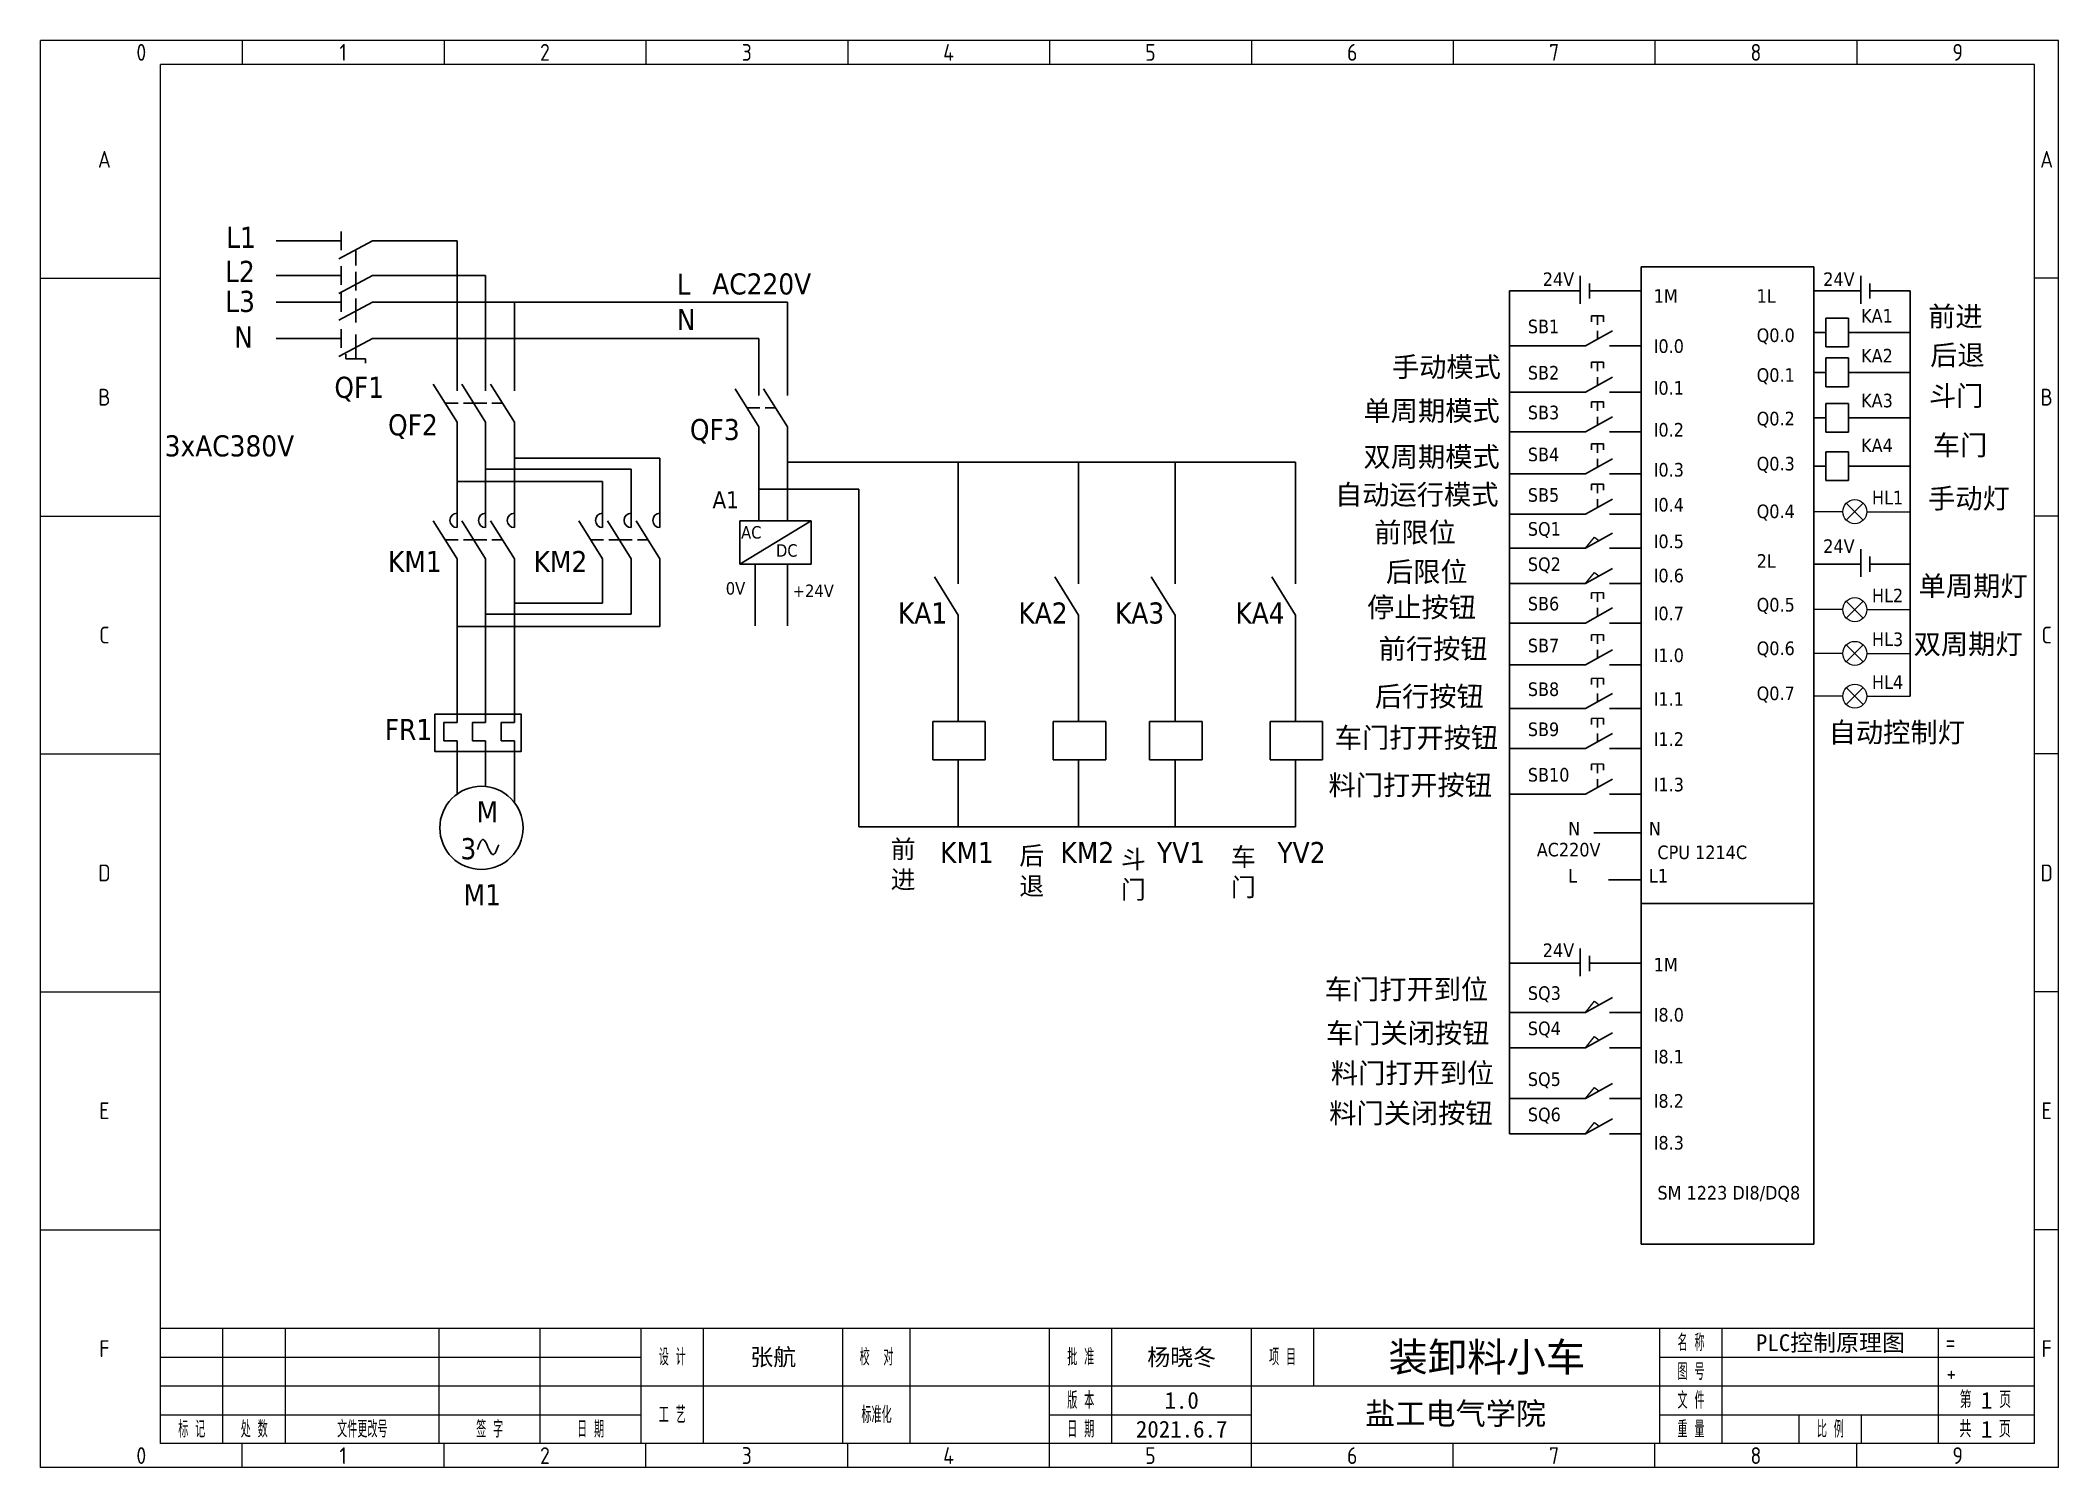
# Model space of a CAD drawing. Header units: millimetres. Extents: x 5278 to 9848, y 4081 to 8084.
# Drawn here: x 5277.7 to 5697.7, y 4080.6 to 4377.6 of the extents above.
import ezdxf
from ezdxf.enums import TextEntityAlignment as Align

# ---------------------------------------------------------------- set-up
doc = ezdxf.new("R2010")
doc.units = ezdxf.units.MM
doc.layers.get('0').update_dxf_attribs({"lineweight": 15})
doc.layers.add('Title', color=7, linetype='Continuous', lineweight=18)
doc.layers.add('图框', color=2, linetype='Continuous', lineweight=18)
doc.styles.get("Standard").update_dxf_attribs({"font": 'tahoma.ttf'})
doc.styles.add('仿宋', font='')
doc.styles.add('宋体', font='', dxfattribs={"height": 30})
doc.styles.add('工程字', font='gbenor.shx', dxfattribs={"bigfont": 'gbcbig.shx'})
doc.styles.add('黑体', font='simhei.ttf')
doc.styles.get('仿宋').set_extended_font_data('宋体')
doc.styles.get('宋体').set_extended_font_data('SimSun')

# ---------------------------------------------------------------- blocks, each defined once
blk = doc.blocks.new('TK')
for p, q in [((420, 297), (0, 297)), ((0, 0), (0, 297)), ((420, 0), (420, 297)), ((415, 292), (25, 292)), ((25, 5), (25, 292)), ((415, 5), (415, 292)), ((415, 5), (25, 5)), ((420, 0), (0, 0))]:
    blk.add_line(p, q)
at = {"layer": 'Title'}
for p, q in [((42, 297), (42, 292)), ((84, 297), (84, 292)), ((126, 297), (126, 292)), ((168, 297), (168, 292)), ((210, 297), (210, 292)), ((252, 297), (252, 292)), ((294, 297), (294, 292)), ((336, 297), (336, 292)), ((378, 297), (378, 292)), ((0, 247.5), (25, 247.5)), ((420, 247.5), (415, 247.5)), ((0, 198), (25, 198)), ((420, 198), (415, 198)), ((0, 148.5), (25, 148.5)), ((420, 148.5), (415, 148.5)), ((0, 99), (25, 99)), ((420, 99), (415, 99)), ((0, 49.5), (25, 49.5)), ((420, 49.5), (415, 49.5)), ((25, 29), (415, 29)), ((38, 5), (38, 29)), ((51, 5), (51, 29)), ((83, 5), (83, 29)), ((104, 5), (104, 29)), ((125, 5), (125, 29)), ((138, 5), (138, 29)), ((167, 5), (167, 29)), ((181, 5), (181, 29)), ((210, 5), (210, 29)), ((223, 5), (223, 29)), ((252, 5), (252, 29)), ((265, 17), (265, 29)), ((337, 5), (337, 29)), ((350, 5), (350, 29)), ((395, 5), (395, 29)), ((25, 23), (125, 23)), ((337, 23), (415, 23)), ((25, 17), (415, 17)), ((25, 11), (125, 11)), ((210, 11), (252, 11)), ((337, 11), (415, 11)), ((366, 5), (366, 11)), ((379, 5), (379, 11)), ((42, 0), (42, 5)), ((84, 0), (84, 5)), ((126, 0), (126, 5)), ((168, 0), (168, 5)), ((210, 0), (210, 5)), ((252, 0), (252, 5)), ((294, 0), (294, 5)), ((336, 0), (336, 5)), ((378, 0), (378, 5))]:
    blk.add_line(p, q, dxfattribs=at)
at = {"layer": 'Title', "char_height": 3.5, "attachment_point": 5, "style": '工程字'}
for s, insert, width in [('0', (21, 294.5), 2.625), ('1', (63, 294.5), 1.5), ('2', (105, 294.5), 2.625), ('3', (147, 294.5), 2.25), ('4', (189, 294.5), 2.625), ('5', (231, 294.5), 2.25), ('6', (273, 294.5), 2.625), ('7', (315, 294.5), 2.625), ('8', (357, 294.5), 2.625), ('9', (399, 294.5), 2.625), ('A', (13.32, 272.25), 3), ('A', (417.5, 272.25), 3), ('B', (13.32, 222.75), 2.625), ('B', (417.5, 222.75), 2.625), ('C', (13.32, 173.25), 2.625), ('C', (417.5, 173.25), 2.625), ('D', (13.32, 123.75), 2.625), ('D', (417.5, 123.75), 2.625), ('E', (13.32, 74.25), 2.25), ('E', (417.5, 74.25), 2.25), ('F', (13.32, 24.75), 2.25), ('{\\W0.75;名 称}', (343.5, 26), 11.8393), ('=', (397.49, 26.15), 2.25), ('F', (417.5, 24.75), 2.25), ('{\\W0.75;设 计}', (131.5, 23), 11.7488), ('{\\W0.75;校  对}', (174, 23), 13.3587), ('{\\W0.75;批 准}', (216.5, 23), 11.7823), ('{\\W0.75;项 目}', (258.5, 23), 11.1551), ('{\\W0.75;图 号}', (343.5, 20), 11.5174), ('+', (397.65, 19.68), 2.25), ('{\\W0.75;工 艺}', (131.5, 11), 11.6918), ('{\\W0.75;标准化}', (174, 11), 15.485), ('{\\W0.75;版 本}', (216.5, 14), 11.7823), ('{\\W0.75;文 件}', (343.5, 14), 11.7756), ('第   页', (404.76, 14.14), 12.2704), ('{\\W0.75;标 记}', (31.5, 8), 11.8226), ('{\\W0.75;处 数}', (44.5, 8), 11.8896), ('{\\W0.75;文件更改号}', (67, 8), 25.8386), ('{\\W0.75;签 字}', (93.5, 8), 11.8192), ('{\\W0.75;日 期}', (114.5, 8), 10.8164), ('{\\W0.75;日 期}', (216.5, 8), 10.8164), ('{\\W0.75;重 量}', (343.5, 8), 11.7689), ('{\\W0.75;比 例}', (372.5, 8), 11.3731), ('共   页', (404.69, 8.02), 12.2704), ('0', (21, 2.5), 2.625), ('1', (63, 2.5), 1.5), ('2', (105, 2.5), 2.625), ('3', (147, 2.5), 2.25), ('4', (189, 2.5), 2.625), ('5', (231, 2.5), 2.25), ('6', (273, 2.5), 2.625), ('7', (315, 2.5), 2.625), ('8', (357, 2.5), 2.625), ('9', (399, 2.5), 2.625)]:
    blk.add_mtext(s, dxfattribs=dict(at, insert=insert, width=width))
at = {"layer": 'Title', "insert": (294.5, 11), "char_height": 4.6, "width": 120, "attachment_point": 5, "line_spacing_factor": 0.25, "style": '工程字'}
blk.add_mtext('{\\fSimSun|b0|i0|c134|p2;盐工电气学院}', dxfattribs=at)
at = {"layer": 'Title'}
for tag, height, style, p in [('项目名称', 6, '仿宋', (301, 23)), ('名称', 3.5, '黑体', (372.5, 26)), ('批准', 3.5, '工程字', (237.5, 23)), ('图号', 3.5, '黑体', (372.5, 20)), ('工艺', 3.5, '黑体', (152.5, 11)), ('标准化', 3.5, '工程字', (195.5, 11)), ('版本', 3.5, '工程字', (237.5, 14)), ('文件', 3.5, '黑体', (372.5, 14)), ('第几页', 3.5, '黑体', (405, 14)), ('日期', 3.5, '工程字', (237.5, 8)), ('共几页', 3.5, '黑体', (405, 8))]:
    blk.add_attdef(tag, text='', height=height, dxfattribs=dict(at, style=style)).set_placement(p, align=Align.MIDDLE_CENTER)

msp = doc.modelspace()

# ---------------------------------------------------------------- linework, layer by layer
at = {"color": 7, "lineweight": -3}
for p, q in [((5326.75, 4335.9), (5340.31, 4335.9)), ((5339.83, 4332.16), (5346.82, 4335.9)), ((5340.31, 4335.9), (5340.31, 4337.87)), ((5340.31, 4335.9), (5340.31, 4333.93)), ((5346.82, 4335.9), (5364.43, 4335.9)), ((5364.43, 4335.9), (5364.43, 4304.68)), ((5340.31, 4328.7), (5340.31, 4330.66)), ((5343.32, 4334.03), (5343.32, 4330.75)), ((5610.86, 4127.14), (5610.86, 4330.5)), ((5638.82, 4330.5), (5610.86, 4330.5)), ((5326.75, 4328.7), (5340.31, 4328.7)), ((5339.83, 4324.95), (5346.82, 4328.7)), ((5340.31, 4328.7), (5340.31, 4326.73)), ((5343.32, 4329.47), (5343.32, 4325.57)), ((5346.82, 4328.7), (5368.28, 4328.7)), ((5351.08, 4328.7), (5370.37, 4328.7)), ((5370.37, 4328.7), (5370.37, 4304.68)), ((5598.16, 4328.59), (5598.16, 4322.81)), ((5600.05, 4327.05), (5600.05, 4323.87)), ((5656.52, 4328.59), (5656.52, 4322.81)), ((5658.4, 4327.05), (5658.4, 4323.87)), ((5326.75, 4323.11), (5340.31, 4323.11)), ((5339.83, 4319.37), (5346.82, 4323.11)), ((5340.31, 4323.11), (5340.31, 4325.08)), ((5340.31, 4323.11), (5340.31, 4321.15)), ((5343.32, 4323.92), (5343.32, 4318.9)), ((5346.82, 4323.11), (5433.19, 4323.11)), ((5376.36, 4323.11), (5376.36, 4304.68)), ((5433.19, 4323.11), (5433.19, 4303.69)), ((5603.01, 4320.3), (5600.51, 4320.3)), ((5600.51, 4320.3), (5600.51, 4319.05)), ((5600.51, 4319.05), (5600.51, 4320.3)), ((5600.51, 4320.3), (5603.01, 4320.3)), ((5601.76, 4320.3), (5601.76, 4318.42)), ((5601.76, 4318.42), (5601.76, 4320.3)), ((5603.01, 4320.3), (5603.01, 4319.05)), ((5603.01, 4320.3), (5603.01, 4319.05)), ((5326.75, 4315.58), (5340.31, 4315.58)), ((5339.83, 4311.83), (5346.82, 4315.58)), ((5340.31, 4315.58), (5340.31, 4317.54)), ((5340.31, 4315.58), (5340.31, 4313.61)), ((5343.32, 4316.38), (5343.32, 4311.36)), ((5346.82, 4315.58), (5427.25, 4315.58)), ((5427.25, 4315.58), (5427.25, 4303.69)), ((5599.26, 4314.05), (5583.4, 4314.05)), ((5599.26, 4314.05), (5604.88, 4317.17)), ((5599.26, 4314.05), (5604.88, 4317.17)), ((5601.76, 4317.17), (5601.76, 4315.44)), ((5601.76, 4315.44), (5601.76, 4317.17)), ((5610.86, 4314.05), (5604.26, 4314.05)), ((5604.26, 4314.05), (5606.22, 4314.05)), ((5649.23, 4316.81), (5646.79, 4316.81)), ((5658.36, 4316.81), (5653.97, 4316.81)), ((5341.24, 4312.31), (5341.24, 4311.36)), ((5343.32, 4311.36), (5341.24, 4311.36)), ((5343.32, 4311.36), (5345.4, 4311.36)), ((5345.4, 4311.36), (5345.4, 4310.41)), ((5603.01, 4310.67), (5600.51, 4310.67)), ((5600.51, 4310.67), (5600.51, 4309.42)), ((5600.51, 4309.42), (5600.51, 4310.67)), ((5600.51, 4310.67), (5603.01, 4310.67)), ((5601.76, 4310.67), (5601.76, 4308.8)), ((5601.76, 4308.8), (5601.76, 4310.67)), ((5603.01, 4310.67), (5603.01, 4309.42)), ((5603.01, 4310.67), (5603.01, 4309.42)), ((5364.43, 4298.16), (5359.46, 4306.07)), ((5370.37, 4298.16), (5365.4, 4306.07)), ((5376.36, 4298.16), (5371.39, 4306.07)), ((5427.25, 4297.18), (5422.28, 4305.09)), ((5433.19, 4297.18), (5428.22, 4305.09)), ((5599.26, 4304.42), (5604.88, 4307.55)), ((5599.26, 4304.42), (5604.88, 4307.55)), ((5601.76, 4307.55), (5601.76, 4305.81)), ((5601.76, 4305.81), (5601.76, 4307.55)), ((5649.23, 4308.52), (5646.79, 4308.52)), ((5658.36, 4308.52), (5653.97, 4308.52)), ((5364.62, 4302.12), (5361.94, 4302.12)), ((5370.59, 4302.12), (5365.73, 4302.12)), ((5373.87, 4302.12), (5371.69, 4302.12)), ((5427.44, 4301.13), (5424.76, 4301.13)), ((5430.7, 4301.13), (5428.55, 4301.13)), ((5599.26, 4304.42), (5583.4, 4304.42)), ((5603.01, 4302.4), (5600.51, 4302.4)), ((5600.51, 4302.4), (5600.51, 4301.15)), ((5600.51, 4301.15), (5600.51, 4302.4)), ((5600.51, 4302.4), (5603.01, 4302.4)), ((5601.76, 4302.4), (5601.76, 4300.52)), ((5601.76, 4300.52), (5601.76, 4302.4)), ((5603.01, 4302.4), (5603.01, 4301.15)), ((5603.01, 4302.4), (5603.01, 4301.15)), ((5610.86, 4304.42), (5604.26, 4304.42)), ((5604.26, 4304.42), (5606.22, 4304.42)), ((5364.43, 4298.16), (5364.43, 4276.23)), ((5370.37, 4298.16), (5370.37, 4276.23)), ((5376.36, 4298.16), (5376.36, 4276.23)), ((5427.25, 4297.18), (5427.25, 4277.63)), ((5433.19, 4297.18), (5433.19, 4277.63)), ((5599.26, 4296.15), (5604.88, 4299.27)), ((5599.26, 4296.15), (5604.88, 4299.27)), ((5601.76, 4299.27), (5601.76, 4297.53)), ((5601.76, 4297.53), (5601.76, 4299.27)), ((5649.23, 4299.06), (5646.79, 4299.06)), ((5658.36, 4299.06), (5653.97, 4299.06)), ((5599.26, 4296.15), (5583.4, 4296.15)), ((5603.01, 4293.67), (5600.51, 4293.67)), ((5600.51, 4293.67), (5600.51, 4292.42)), ((5600.51, 4292.42), (5600.51, 4293.67)), ((5600.51, 4293.67), (5603.01, 4293.67)), ((5601.76, 4293.67), (5601.76, 4291.79)), ((5601.76, 4291.79), (5601.76, 4293.67)), ((5603.01, 4293.67), (5603.01, 4292.42)), ((5603.01, 4293.67), (5603.01, 4292.42)), ((5610.86, 4296.15), (5604.26, 4296.15)), ((5604.26, 4296.15), (5606.22, 4296.15)), ((5370.37, 4288.37), (5400.67, 4288.37)), ((5376.36, 4290.69), (5406.65, 4290.69)), ((5400.67, 4288.37), (5400.67, 4276.23)), ((5406.65, 4290.69), (5406.65, 4276.23)), ((5433.16, 4289.84), (5538.92, 4289.84)), ((5468.71, 4289.84), (5468.71, 4264.55)), ((5493.77, 4289.84), (5493.77, 4264.55)), ((5513.86, 4289.84), (5513.86, 4264.55)), ((5538.92, 4289.84), (5538.92, 4264.55)), ((5599.26, 4287.42), (5604.88, 4290.54)), ((5599.26, 4287.42), (5604.88, 4290.54)), ((5601.76, 4290.54), (5601.76, 4288.81)), ((5601.76, 4288.81), (5601.76, 4290.54)), ((5649.23, 4289.02), (5646.79, 4289.02)), ((5658.36, 4289.02), (5653.97, 4289.02)), ((5364.43, 4285.83), (5394.72, 4285.83)), ((5394.72, 4285.83), (5394.72, 4276.23)), ((5448.03, 4284.2), (5427.25, 4284.2)), ((5448.03, 4284.2), (5448.03, 4213.98)), ((5599.26, 4287.42), (5583.4, 4287.42)), ((5603.01, 4285.24), (5600.51, 4285.24)), ((5600.51, 4285.24), (5600.51, 4283.99)), ((5600.51, 4283.99), (5600.51, 4285.24)), ((5600.51, 4285.24), (5603.01, 4285.24)), ((5601.76, 4285.24), (5601.76, 4283.37)), ((5601.76, 4283.37), (5601.76, 4285.24)), ((5603.01, 4285.24), (5603.01, 4283.99)), ((5603.01, 4285.24), (5603.01, 4283.99)), ((5610.86, 4287.42), (5604.26, 4287.42)), ((5604.26, 4287.42), (5606.22, 4287.42)), ((5599.26, 4278.99), (5604.88, 4282.12)), ((5599.26, 4278.99), (5604.88, 4282.12)), ((5601.76, 4282.12), (5601.76, 4280.38)), ((5601.76, 4280.38), (5601.76, 4282.12)), ((5364.43, 4269.71), (5359.46, 4277.62)), ((5370.37, 4269.71), (5365.4, 4277.62)), ((5376.36, 4269.71), (5371.39, 4277.62)), ((5394.72, 4269.71), (5389.75, 4277.62)), ((5400.67, 4269.71), (5395.7, 4277.62)), ((5406.65, 4269.71), (5401.68, 4277.62)), ((5423.29, 4277.63), (5423.29, 4268.63)), ((5438.09, 4277.63), (5423.29, 4277.63)), ((5423.29, 4268.63), (5438.09, 4277.63)), ((5438.09, 4268.63), (5438.09, 4277.63)), ((5599.26, 4278.99), (5583.4, 4278.99)), ((5610.86, 4278.99), (5604.26, 4278.99)), ((5604.26, 4278.99), (5606.22, 4278.99)), ((5364.62, 4273.67), (5361.94, 4273.67)), ((5370.59, 4273.67), (5365.73, 4273.67)), ((5373.87, 4273.67), (5371.69, 4273.67)), ((5394.92, 4273.67), (5392.24, 4273.67)), ((5400.88, 4273.67), (5396.02, 4273.67)), ((5404.17, 4273.67), (5401.99, 4273.67)), ((5599.26, 4271.92), (5583.4, 4271.92)), ((5599.26, 4271.92), (5604.88, 4275.05)), ((5604.26, 4271.92), (5610.86, 4271.92)), ((5656.52, 4271.72), (5656.52, 4265.95)), ((5364.43, 4269.71), (5364.43, 4237.37)), ((5370.37, 4269.71), (5370.37, 4237.37)), ((5376.36, 4269.71), (5376.36, 4237.37)), ((5394.72, 4269.71), (5394.72, 4260.51)), ((5400.67, 4269.71), (5400.67, 4258.19)), ((5406.65, 4269.71), (5406.65, 4255.65)), ((5423.29, 4268.63), (5438.09, 4268.63)), ((5426.48, 4268.63), (5426.48, 4255.8)), ((5433.16, 4268.63), (5433.16, 4255.8)), ((5599.26, 4264.58), (5604.88, 4267.7)), ((5658.4, 4270.19), (5658.4, 4267.01)), ((5468.71, 4258.03), (5463.74, 4265.95)), ((5493.77, 4258.03), (5488.8, 4265.95)), ((5513.86, 4258.03), (5508.89, 4265.95)), ((5538.92, 4258.03), (5533.95, 4265.95)), ((5599.26, 4264.58), (5583.4, 4264.58)), ((5604.26, 4264.58), (5610.86, 4264.58)), ((5376.36, 4260.51), (5394.72, 4260.51)), ((5599.26, 4256.37), (5604.88, 4259.5)), ((5599.26, 4256.37), (5604.88, 4259.5)), ((5600.51, 4262.62), (5600.51, 4261.37)), ((5600.51, 4261.37), (5600.51, 4262.62)), ((5601.76, 4262.62), (5601.76, 4260.75)), ((5601.76, 4260.75), (5601.76, 4262.62)), ((5601.76, 4259.5), (5601.76, 4257.76)), ((5601.76, 4257.76), (5601.76, 4259.5)), ((5603.01, 4262.62), (5603.01, 4261.37)), ((5603.01, 4262.62), (5603.01, 4261.37)), ((5364.43, 4255.65), (5406.65, 4255.65)), ((5370.37, 4258.19), (5400.67, 4258.19)), ((5468.71, 4258.03), (5468.71, 4235.89)), ((5493.77, 4258.03), (5493.77, 4235.89)), ((5513.86, 4258.03), (5513.86, 4235.89)), ((5538.92, 4258.03), (5538.92, 4235.89)), ((5599.26, 4256.37), (5583.4, 4256.37)), ((5610.86, 4256.37), (5604.26, 4256.37)), ((5604.26, 4256.37), (5606.22, 4256.37)), ((5599.26, 4247.66), (5604.88, 4250.79)), ((5599.26, 4247.66), (5604.88, 4250.79)), ((5600.51, 4253.91), (5600.51, 4252.66)), ((5600.51, 4252.66), (5600.51, 4253.91)), ((5601.76, 4253.91), (5601.76, 4252.04)), ((5601.76, 4252.04), (5601.76, 4253.91)), ((5601.76, 4250.79), (5601.76, 4249.05)), ((5601.76, 4249.05), (5601.76, 4250.79)), ((5603.01, 4253.91), (5603.01, 4252.66)), ((5603.01, 4253.91), (5603.01, 4252.66)), ((5364.43, 4249.63), (5364.43, 4235.68)), ((5370.37, 4249.63), (5370.37, 4235.68)), ((5376.36, 4249.63), (5376.36, 4235.68)), ((5599.26, 4247.66), (5583.4, 4247.66)), ((5610.86, 4247.66), (5604.26, 4247.66)), ((5604.26, 4247.66), (5606.22, 4247.66)), ((5600.51, 4244.82), (5600.51, 4243.57)), ((5600.51, 4243.57), (5600.51, 4244.82)), ((5601.76, 4244.82), (5601.76, 4242.94)), ((5601.76, 4242.94), (5601.76, 4244.82)), ((5603.01, 4244.82), (5603.01, 4243.57)), ((5603.01, 4244.82), (5603.01, 4243.57)), ((5599.26, 4238.57), (5583.4, 4238.57)), ((5599.26, 4238.57), (5604.88, 4241.69)), ((5599.26, 4238.57), (5604.88, 4241.69)), ((5601.76, 4241.69), (5601.76, 4239.96)), ((5601.76, 4239.96), (5601.76, 4241.69)), ((5610.86, 4238.57), (5604.26, 4238.57)), ((5604.26, 4238.57), (5606.22, 4238.57)), ((5463.4, 4235.89), (5463.4, 4227.87)), ((5474.34, 4235.89), (5463.4, 4235.89)), ((5474.34, 4227.87), (5474.34, 4235.89)), ((5488.45, 4235.89), (5488.45, 4227.87)), ((5499.4, 4235.89), (5488.45, 4235.89)), ((5499.4, 4227.87), (5499.4, 4235.89)), ((5508.55, 4235.89), (5508.55, 4227.87)), ((5519.5, 4235.89), (5508.55, 4235.89)), ((5519.5, 4227.87), (5519.5, 4235.89)), ((5533.61, 4235.89), (5533.61, 4227.87)), ((5544.55, 4235.89), (5533.61, 4235.89)), ((5544.55, 4227.87), (5544.55, 4235.89)), ((5600.51, 4236.48), (5600.51, 4235.23)), ((5600.51, 4235.23), (5600.51, 4236.48)), ((5601.76, 4236.48), (5601.76, 4234.61)), ((5601.76, 4234.61), (5601.76, 4236.48)), ((5603.01, 4236.48), (5603.01, 4235.23)), ((5603.01, 4236.48), (5603.01, 4235.23)), ((5364.43, 4231.89), (5364.43, 4220.76)), ((5370.37, 4231.89), (5370.37, 4222.35)), ((5376.36, 4231.89), (5376.36, 4219.01)), ((5599.26, 4230.23), (5583.4, 4230.23)), ((5599.26, 4230.23), (5604.88, 4233.36)), ((5599.26, 4230.23), (5604.88, 4233.36)), ((5601.76, 4233.36), (5601.76, 4231.62)), ((5601.76, 4231.62), (5601.76, 4233.36)), ((5610.86, 4230.23), (5604.26, 4230.23)), ((5604.26, 4230.23), (5606.22, 4230.23)), ((5463.4, 4227.87), (5474.34, 4227.87)), ((5468.71, 4227.87), (5468.71, 4213.98)), ((5488.45, 4227.87), (5499.4, 4227.87)), ((5493.77, 4227.87), (5493.77, 4213.98)), ((5508.55, 4227.87), (5519.5, 4227.87)), ((5513.86, 4227.87), (5513.86, 4213.98)), ((5533.61, 4227.87), (5544.55, 4227.87)), ((5538.92, 4227.87), (5538.92, 4213.98)), ((5600.51, 4227.01), (5600.51, 4225.76)), ((5600.51, 4225.76), (5600.51, 4227.01)), ((5601.76, 4227.01), (5601.76, 4225.14)), ((5601.76, 4225.14), (5601.76, 4227.01)), ((5603.01, 4227.01), (5603.01, 4225.76)), ((5603.01, 4227.01), (5603.01, 4225.76)), ((5599.26, 4220.76), (5604.88, 4223.89)), ((5599.26, 4220.76), (5604.88, 4223.89)), ((5601.76, 4223.89), (5601.76, 4222.15)), ((5601.76, 4222.15), (5601.76, 4223.89)), ((5599.26, 4220.76), (5583.4, 4220.76)), ((5610.86, 4220.76), (5604.26, 4220.76)), ((5604.26, 4220.76), (5606.22, 4220.76)), ((5448.03, 4213.98), (5538.92, 4213.98)), ((5610.86, 4197.98), (5646.79, 4197.98)), ((5598.16, 4188.66), (5598.16, 4182.89)), ((5600.05, 4187.13), (5600.05, 4183.95)), ((5599.26, 4175.33), (5583.4, 4175.33)), ((5599.26, 4175.33), (5604.88, 4178.45)), ((5604.26, 4175.33), (5610.86, 4175.33)), ((5599.26, 4167.99), (5604.88, 4171.11)), ((5599.26, 4167.99), (5583.4, 4167.99)), ((5604.26, 4167.99), (5610.86, 4167.99)), ((5599.26, 4157.41), (5604.88, 4160.54)), ((5599.26, 4157.41), (5583.4, 4157.41)), ((5604.26, 4157.41), (5610.86, 4157.41)), ((5599.26, 4150.07), (5583.4, 4150.07)), ((5599.26, 4150.07), (5604.88, 4153.2)), ((5604.26, 4150.07), (5610.86, 4150.07)), ((5610.86, 4127.14), (5646.79, 4127.14))]:
    msp.add_line(p, q, dxfattribs=at)
at = {"color": 7, "lineweight": -3, "ltscale": 30}
for p, q in [((5610.86, 4320.5), (5610.86, 4330.5)), ((5646.79, 4330.5), (5638.82, 4330.5)), ((5646.79, 4127.14), (5646.79, 4330.5)), ((5583.4, 4325.5), (5583.4, 4150.07)), ((5583.4, 4325.5), (5598.16, 4325.5)), ((5600.05, 4325.5), (5610.86, 4325.5)), ((5646.79, 4325.5), (5649.79, 4325.5)), ((5649.79, 4325.5), (5656.52, 4325.5)), ((5658.4, 4325.5), (5666.79, 4325.5)), ((5666.79, 4325.5), (5666.79, 4241.15)), ((5653.97, 4319.81), (5649.23, 4319.81)), ((5649.23, 4319.81), (5649.23, 4316.81)), ((5653.97, 4318.31), (5653.97, 4319.81)), ((5653.97, 4316.81), (5653.97, 4318.31)), ((5649.23, 4313.81), (5649.23, 4316.81)), ((5653.97, 4313.81), (5649.23, 4313.81)), ((5653.97, 4316.81), (5653.97, 4315.31)), ((5653.97, 4315.31), (5653.97, 4313.81)), ((5658.36, 4316.81), (5666.79, 4316.81)), ((5653.97, 4311.52), (5649.23, 4311.52)), ((5649.23, 4311.52), (5649.23, 4308.52)), ((5653.97, 4310.02), (5653.97, 4311.52)), ((5653.97, 4308.52), (5653.97, 4310.02)), ((5649.23, 4305.52), (5649.23, 4308.52)), ((5653.97, 4305.52), (5649.23, 4305.52)), ((5653.97, 4308.52), (5653.97, 4307.02)), ((5653.97, 4307.02), (5653.97, 4305.52)), ((5658.36, 4308.52), (5666.79, 4308.52)), ((5653.97, 4302.06), (5649.23, 4302.06)), ((5649.23, 4302.06), (5649.23, 4299.06)), ((5653.97, 4300.56), (5653.97, 4302.06)), ((5649.23, 4296.06), (5649.23, 4299.06)), ((5653.97, 4299.06), (5653.97, 4300.56)), ((5653.97, 4299.06), (5653.97, 4297.56)), ((5653.97, 4297.56), (5653.97, 4296.06)), ((5658.36, 4299.06), (5666.79, 4299.06)), ((5653.97, 4296.06), (5649.23, 4296.06)), ((5653.97, 4292.02), (5649.23, 4292.02)), ((5649.23, 4292.02), (5649.23, 4289.02)), ((5649.23, 4286.02), (5649.23, 4289.02)), ((5653.97, 4290.52), (5653.97, 4292.02)), ((5653.97, 4289.02), (5653.97, 4290.52)), ((5653.97, 4289.02), (5653.97, 4287.52)), ((5658.36, 4289.02), (5666.79, 4289.02)), ((5653.97, 4286.02), (5649.23, 4286.02)), ((5653.97, 4287.52), (5653.97, 4286.02)), ((5646.79, 4268.64), (5649.79, 4268.64)), ((5649.79, 4268.64), (5656.52, 4268.64)), ((5658.4, 4268.64), (5666.79, 4268.64)), ((5610.86, 4212.72), (5601, 4212.72)), ((5610.86, 4202.9), (5604.02, 4202.9)), ((5610.86, 4181.34), (5610.86, 4191.34)), ((5583.4, 4185.58), (5598.16, 4185.58)), ((5600.05, 4185.58), (5610.86, 4185.58))]:
    msp.add_line(p, q, dxfattribs=at)
at = {"color": 7}
for p, q in [((5653.52, 4277.77), (5657.06, 4281.31)), ((5653.52, 4281.31), (5657.06, 4277.77)), ((5652.79, 4279.54), (5646.79, 4279.54)), ((5657.79, 4279.54), (5666.79, 4279.54)), ((5599.26, 4271.92), (5601.15, 4274.25)), ((5601.15, 4274.25), (5602.09, 4273.49)), ((5599.26, 4264.58), (5601.15, 4266.91)), ((5601.15, 4266.91), (5602.09, 4266.15)), ((5603.01, 4262.62), (5600.51, 4262.62)), ((5652.79, 4259.15), (5646.79, 4259.15)), ((5653.52, 4257.39), (5657.06, 4260.92)), ((5653.52, 4260.92), (5657.06, 4257.39)), ((5657.79, 4259.15), (5666.79, 4259.15)), ((5603.01, 4253.91), (5600.51, 4253.91)), ((5653.52, 4248.3), (5657.06, 4251.83)), ((5653.52, 4251.83), (5657.06, 4248.3)), ((5652.79, 4250.06), (5646.79, 4250.06)), ((5657.79, 4250.06), (5666.79, 4250.06)), ((5603.01, 4244.82), (5600.51, 4244.82)), ((5653.52, 4239.39), (5657.06, 4242.92)), ((5653.52, 4242.92), (5657.06, 4239.39)), ((5652.79, 4241.15), (5646.79, 4241.15)), ((5657.79, 4241.15), (5666.79, 4241.15)), ((5603.01, 4236.48), (5600.51, 4236.48)), ((5603.01, 4227.01), (5600.51, 4227.01)), ((5599.26, 4175.33), (5601.15, 4177.66)), ((5601.15, 4177.66), (5602.09, 4176.9)), ((5599.26, 4167.99), (5601.15, 4170.32)), ((5601.15, 4170.32), (5602.09, 4169.56)), ((5599.26, 4157.41), (5601.15, 4159.74)), ((5601.15, 4159.74), (5602.09, 4158.98)), ((5599.26, 4150.07), (5601.15, 4152.4)), ((5601.15, 4152.4), (5602.09, 4151.64))]:
    msp.add_line(p, q, dxfattribs=at)
at = {"color": 7, "lineweight": -3}
msp.add_lwpolyline([(5359.79, 4237.37), (5377.79, 4237.37), (5377.79, 4229.67), (5359.79, 4229.67)], close=True, dxfattribs=at)
for points in [[(5364.43, 4231.89), (5361.7, 4231.89), (5361.7, 4235.68), (5364.43, 4235.68)], [(5370.37, 4231.89), (5367.64, 4231.89), (5367.64, 4235.68), (5370.37, 4235.68)], [(5376.36, 4231.89), (5373.63, 4231.89), (5373.63, 4235.68), (5376.36, 4235.68)]]:
    msp.add_lwpolyline(points, dxfattribs=at)
at = {"color": 7}
for centre in [(5655.29, 4279.54), (5655.29, 4259.15), (5655.29, 4250.06), (5655.29, 4241.15)]:
    msp.add_circle(centre, 2.5, dxfattribs=at)
at = {"color": 7, "lineweight": -3}
msp.add_circle((5369.49, 4213.74), 8.66, dxfattribs=at)
for centre in [(5364.43, 4277.73), (5370.37, 4277.73), (5376.36, 4277.73), (5394.72, 4277.73), (5400.67, 4277.73), (5406.65, 4277.73)]:
    msp.add_arc(centre, 1.5, 90, 270, dxfattribs=at)
msp.add_spline([(5368.69, 4209.25), (5369.84, 4211.34), (5371.86, 4208.17), (5373.08, 4210.19)], degree=3, dxfattribs=at)

# ---------------------------------------------------------------- block references
at = {"layer": '图框', "lineweight": 0}
ref = msp.add_blockref('TK', (5277.71, 4080.62), dxfattribs=at)
ref.add_attrib('日期', '2021.6.7', dxfattribs={"layer": 'Title', "height": 3.5, "style": '黑体'}).set_placement((5515.21, 4088.62), align=Align.MIDDLE_CENTER)
ref.add_attrib('版本', '1.0', dxfattribs={"layer": 'Title', "height": 3.5, "style": '黑体'}).set_placement((5515.21, 4094.62), align=Align.MIDDLE_CENTER)
ref.add_attrib('项目名称', '装卸料小车', dxfattribs={"layer": 'Title', "height": 6, "style": '黑体'}).set_placement((5578.71, 4103.62), align=Align.MIDDLE_CENTER)
ref.add_attrib('设计', '张航', dxfattribs={"layer": 'Title', "height": 3.5, "style": '黑体'}).set_placement((5430.21, 4103.62), align=Align.MIDDLE_CENTER)
ref.add_attrib('批准', '杨晓冬', dxfattribs={"layer": 'Title', "height": 3.5, "style": '黑体'}).set_placement((5515.21, 4103.62), align=Align.MIDDLE_CENTER)
ref.add_attrib('名称', 'PLC控制原理图', dxfattribs={"layer": 'Title', "height": 3.5, "style": '黑体'}).set_placement((5650.21, 4106.62), align=Align.MIDDLE_CENTER)
ref.add_attrib('第几页', '1', dxfattribs={"layer": 'Title', "height": 3.5, "style": '黑体'}).set_placement((5682.71, 4094.62), align=Align.MIDDLE_CENTER)
ref.add_attrib('共几页', '1', dxfattribs={"layer": 'Title', "height": 3.5, "style": '黑体'}).set_placement((5682.71, 4088.62), align=Align.MIDDLE_CENTER)

# ---------------------------------------------------------------- texts
at = {"color": 7, "lineweight": -3}
for s, height, p in [('L1', 4.389, (5316.36, 4334.43)), ('L2', 4.389, (5316.15, 4327.35)), ('L', 4.39, (5410.14, 4324.69)), ('AC220V', 4.389, (5417.53, 4324.74)), ('24V', 2.828, (5590.36, 4326.5)), ('24V', 2.828, (5648.72, 4326.5)), ('L3', 4.389, (5316.18, 4321.11)), ('1M', 2.828, (5613.44, 4323.01)), ('1L', 2.828, (5634.87, 4323.01)), ('N', 4.39, (5318.04, 4313.7)), ('N', 4.39, (5410.14, 4317.34)), ('SB1', 2.828, (5587.25, 4316.67)), ('Q0.0', 2.828, (5634.87, 4314.85)), ('KA1', 2.828, (5656.61, 4318.88)), ('I0.0', 2.828, (5613.44, 4312.58)), ('KA2', 2.828, (5656.61, 4310.59)), ('SB2', 2.828, (5587.25, 4307.04)), ('Q0.1', 2.828, (5634.87, 4306.56)), ('QF1', 4.389, (5338.89, 4303.23)), ('I0.1', 2.828, (5613.44, 4303.88)), ('SB3', 2.828, (5587.25, 4298.77)), ('KA3', 2.828, (5656.61, 4301.26)), ('QF2', 4.389, (5350.06, 4295.42)), ('QF3', 4.389, (5412.88, 4294.44)), ('I0.2', 2.828, (5613.44, 4295.17)), ('Q0.2', 2.828, (5634.87, 4297.5)), ('3xAC380V', 4.389, (5303.58, 4291.04)), ('SB4', 2.828, (5587.25, 4290.04)), ('KA4', 2.828, (5656.61, 4291.93)), ('I0.3', 2.828, (5613.44, 4286.85)), ('Q0.3', 2.828, (5634.87, 4288.12)), ('SB5', 2.828, (5587.25, 4281.61)), ('I0.4', 2.828, (5613.44, 4279.57)), ('Q0.4', 2.828, (5634.87, 4278.2)), ('HL1', 2.828, (5658.86, 4281.05)), ('AC', 2.597, (5423.53, 4273.94)), ('SQ1', 2.828, (5587.25, 4274.54)), ('KM2', 4.389, (5380.36, 4266.97)), ('DC', 2.597, (5430.79, 4270.17)), ('I0.5', 2.828, (5613.44, 4271.95)), ('24V', 2.828, (5648.72, 4270.95)), ('KM1', 4.389, (5350.06, 4266.97)), ('SQ2', 2.828, (5587.25, 4267.2)), ('I0.6', 2.828, (5613.44, 4264.84)), ('2L', 2.828, (5634.87, 4267.87)), ('0V', 2.597, (5420.34, 4262.28)), ('+24V', 2.597, (5434.27, 4261.78)), ('HL2', 2.828, (5658.86, 4260.67)), ('KA1', 4.389, (5456.18, 4256.26)), ('KA2', 4.389, (5481.24, 4256.26)), ('KA3', 4.389, (5501.34, 4256.26)), ('KA4', 4.389, (5526.39, 4256.26)), ('SB6', 2.828, (5587.25, 4258.99)), ('I0.7', 2.828, (5613.44, 4256.95)), ('Q0.5', 2.828, (5634.87, 4258.76)), ('SB7', 2.828, (5587.25, 4250.28)), ('I1.0', 2.828, (5613.44, 4248.24)), ('Q0.6', 2.828, (5634.87, 4249.7)), ('HL3', 2.828, (5658.86, 4251.58)), ('SB8', 2.828, (5587.25, 4241.19)), ('Q0.7', 2.828, (5634.87, 4240.33)), ('HL4', 2.828, (5658.86, 4242.67)), ('I1.1', 2.828, (5613.44, 4239.15)), ('FR1', 4.389, (5349.37, 4232.02)), ('SB9', 2.828, (5587.25, 4232.85)), ('I1.2', 2.828, (5613.44, 4230.81)), ('SB10', 2.828, (5587.25, 4223.38)), ('I1.3', 2.828, (5613.44, 4221.34)), ('M', 4.39, (5368.5, 4214.89)), ('N', 2.83, (5595.65, 4212.17)), ('N', 2.83, (5612.44, 4212.17)), ('3', 4.39, (5365.12, 4207.22)), ('KM1', 4.389, (5464.94, 4206.42)), ('KM2', 4.389, (5490, 4206.42)), ('YV1', 4.389, (5510.09, 4206.42)), ('YV2', 4.389, (5535.15, 4206.42)), ('AC220V', 2.828, (5589.11, 4207.8)), ('CPU 1214C', 2.828, (5614.21, 4207.24)), ('L', 2.83, (5595.65, 4202.35)), ('L1', 2.828, (5612.44, 4202.35)), ('M1', 4.389, (5365.79, 4197.64)), ('24V', 2.828, (5590.36, 4186.86)), ('1M', 2.828, (5613.44, 4183.86)), ('SQ3', 2.828, (5587.25, 4177.95)), ('I8.0', 2.828, (5613.44, 4173.43)), ('SQ4', 2.828, (5587.25, 4170.61)), ('I8.1', 2.828, (5613.44, 4164.72)), ('SQ5', 2.828, (5587.25, 4160.04)), ('I8.2', 2.828, (5613.44, 4155.51)), ('SQ6', 2.828, (5587.25, 4152.69)), ('I8.3', 2.828, (5613.44, 4146.8)), ('SM 1223 DI8/DQ8', 2.8283, (5614.21, 4136.4))]:
    msp.add_text(s, height=height, dxfattribs=at).set_placement(p)
at = {"color": 4, "char_height": 4.157, "attachment_point": 1, "style": '宋体'}
for s, insert, width in [('前进', (5670.54, 4322.25), 18.1403), ('后退', (5670.97, 4314.2), 18.1403), ('手动模式', (5558.96, 4311.73), 24.3578), ('斗门', (5670.73, 4305.73), 18.1403), ('双周期模式', (5553.04, 4293.05), 30.6728), ('车门', (5671.52, 4295.45), 18.1403), ('自动运行模式', (5547.13, 4285.17), 38.777), ('手动灯', (5670.54, 4284.37), 18.1403), ('前限位', (5555.26, 4277.3), 24.3578), ('后限位', (5557.72, 4269.11), 18.1403), ('单周期灯', (5668.57, 4266.16), 26.4301), ('停止按钮', (5553.78, 4261.73), 25.1826), ('双周期灯', (5667.53, 4254.07), 26.4301), ('前行按钮', (5556.19, 4253.1), 25.1826), ('后行按钮', (5555.41, 4243.19), 25.1826), ('车门打开按钮', (5547.06, 4234.59), 36.2775), ('自动控制灯', (5649.85, 4235.7), 31.7677), ('料门打开按钮', (5545.76, 4224.71), 36.2775), ('车门打开到位', (5544.98, 4182.24), 36.2775), ('车门关闭按钮', (5545.24, 4173.12), 36.2775), ('料门打开到位', (5546.24, 4164.79), 36.2775), ('料门关闭按钮', (5545.91, 4156.45), 36.2775)]:
    msp.add_mtext(s, dxfattribs=dict(at, insert=insert, width=width))
at = {"color": 4, "insert": (5553.04, 4302.62), "char_height": 4.157, "attachment_point": 1, "style": '宋体'}
msp.add_mtext('单周期模式', dxfattribs=at)
at = {"color": 7, "lineweight": -3, "insert": (5417.58, 4283.78), "char_height": 3.52, "width": 29.5741, "attachment_point": 1}
msp.add_mtext('A1', dxfattribs=at)
at = {"color": 4, "char_height": 3.789, "attachment_point": 1, "style": '宋体'}
for s, insert in [('前进', (5454.65, 4211.21)), ('后退', (5481.41, 4209.86)), ('斗门', (5502.57, 4209.1)), ('车门^I', (5525.46, 4209.61))]:
    msp.add_mtext_dynamic_manual_height_columns(s, width=7.9383, gutter_width=18.95, heights=[11.9], dxfattribs=dict(at, insert=insert))

doc.saveas('drawing.dxf')
